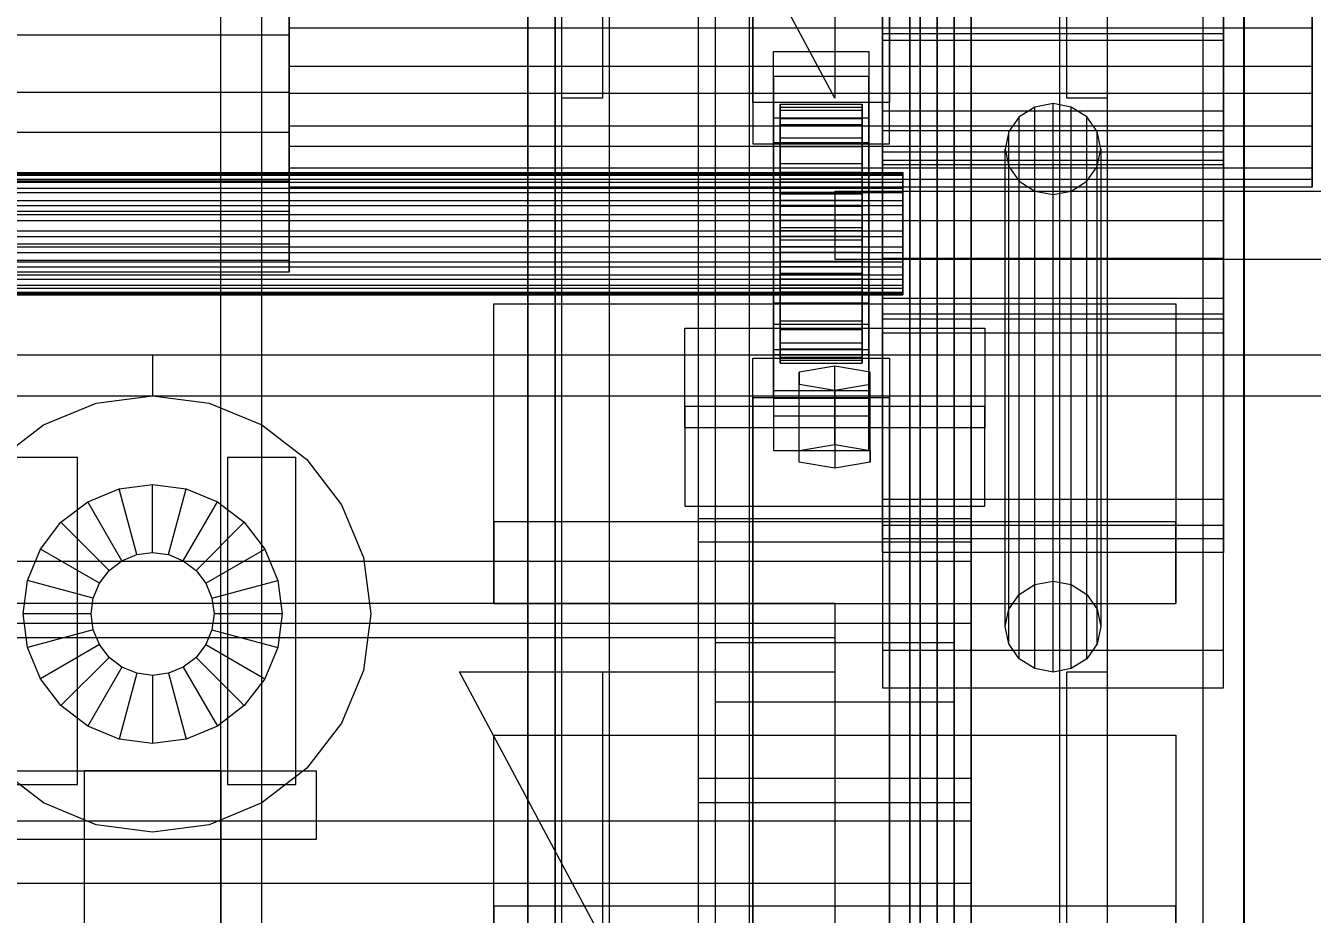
# Model space of a CAD drawing. Header units: millimetres. Extents: x -1970 to 34302, y -65268 to 6837.
# Drawn here: x 311.4 to 500, y -35532 to -35401.8 of the extents above; entities that cross this region are included whole.
import ezdxf

# ---------------------------------------------------------------- set-up
doc = ezdxf.new("R2010")
doc.units = ezdxf.units.MM
for name, color, linetype, lineweight in [('COTAS_O', 1, 'Continuous', 0), ('COTAS_P', 1, 'Continuous', 0), ('frontal_briquetadora', 7, 'Continuous', 0), ('frontal_C01', 7, 'Continuous', 0), ('frontal_C02', 7, 'Continuous', 0), ('frontal_C07', 7, 'Continuous', 0), ('frontal_tolva_provisional', 7, 'Continuous', 0)]:
    doc.layers.add(name, color=color, linetype=linetype, lineweight=lineweight)
doc.dimstyles.new('R19_100', dxfattribs={"dimtxt": 250, "dimasz": 150, "dimexe": 150, "dimexo": 80, "dimgap": 100, "dimtad": 1, "dimtih": 1, "dimtoh": 1, "dimdsep": 46, "dimcen": 0.09, "dimadec": 0, "dimazin": 0, "dimtfac": 1, "dimtdec": 4, "dimtofl": 0, "dimtmove": 0, "dimatfit": 3, "dimfxl": 1, "dimtolj": 1, "dimtzin": 0, "dimarcsym": 0})

# ---------------------------------------------------------------- blocks, each defined once
blk = doc.blocks.new('*D41')
at = {"layer": 'COTAS_O', "color": 0, "lineweight": -2, "transparency": 16777216}
for p, q in [((-1480, -35920), (-1480, -35150)), ((490, -35920), (490, -35150)), ((-1330, -35300), (340, -35300))]:
    blk.add_line(p, q, dxfattribs=at)
at = {"layer": 'COTAS_O', "color": 0, "transparency": 16777216}
for points in [[(-1330, -35275), (-1330, -35325), (-1480, -35300)], [(340, -35275), (340, -35325), (490, -35300)]]:
    blk.add_solid(points, dxfattribs=at)
at = {"layer": 'Defpoints', "color": 0, "transparency": 16777216}
for p in [(490, -35300), (-1480, -36000), (490, -36000)]:
    blk.add_point(p, dxfattribs=at)
blk = doc.blocks.new('*D43')
at = {"layer": 'COTAS_P', "color": 0, "lineweight": -2, "transparency": 16777216}
for p, q in [((-804, -35920), (-804, -35150)), ((804, -35920), (804, -35150)), ((-654, -35300), (654, -35300))]:
    blk.add_line(p, q, dxfattribs=at)
at = {"layer": 'COTAS_P', "color": 0, "transparency": 16777216}
for points in [[(-654, -35275), (-654, -35325), (-804, -35300)], [(654, -35275), (654, -35325), (804, -35300)]]:
    blk.add_solid(points, dxfattribs=at)
at = {"layer": 'Defpoints', "color": 0, "transparency": 16777216}
for p in [(804, -35300), (-804, -36000), (804, -36000)]:
    blk.add_point(p, dxfattribs=at)

msp = doc.modelspace()

# ---------------------------------------------------------------- linework, layer by layer
at = {"layer": 'frontal_briquetadora'}
for p, q in [((340, -35988), (340, -34950)), ((346, -35988), (346, -34950)), ((484, -35988), (484, -34950)), ((490, -35988), (490, -34950)), ((385, -35872.053), (385, -35072.053)), ((445, -35072.053), (445, -35872.053)), ((385, -35075.779), (385, -35875.779)), ((389, -35075.779), (389, -35875.779)), ((441, -35875.779), (441, -35075.779)), ((445, -35875.779), (445, -35075.779)), ((385, -35924.221), (385, -35124.221)), ((389, -35924.221), (389, -35124.221)), ((441, -35124.221), (441, -35924.221)), ((445, -35124.221), (445, -35924.221)), ((385, -35127.947), (385, -35927.947)), ((445, -35927.947), (445, -35127.947))]:
    msp.add_line(p, q, dxfattribs=at)
at = {"layer": 'frontal_C01'}
for p, q in [((390, -35975), (390, -34032.596)), ((397, -35975), (397, -34032.596)), ((463, -35975), (463, -34032.596)), ((470, -35975), (470, -34032.596)), ((390, -35975), (390, -34793.537)), ((397, -35975), (397, -34793.537)), ((463, -35975), (463, -34793.537)), ((470, -35975), (470, -34793.537)), ((417.5, -35575.013), (417.5, -34933.521)), ((442.5, -34933.521), (442.5, -35575.013)), ((417.5, -35600.645), (417.5, -34959.153)), ((442.5, -35600.645), (442.5, -34959.153)), ((410, -35564.015), (410, -35198.763)), ((450, -35198.763), (450, -35564.015)), ((410, -35611.642), (410, -35246.391)), ((450, -35611.642), (450, -35246.391)), ((418, -35413.01), (418, -35262.91)), ((438, -35262.91), (438, -35413.01)), ((418, -35268.998), (418, -35419.098)), ((438, -35419.098), (438, -35268.998)), ((410, -35474.007), (410, -35292.538)), ((450, -35292.538), (450, -35474.007)), ((412.5, -35583.263), (412.5, -35307.023)), ((447.5, -35307.023), (447.5, -35583.263)), ((412.5, -35592.394), (412.5, -35316.154)), ((447.5, -35592.394), (447.5, -35316.154)), ((410, -35512.109), (410, -35330.64)), ((450, -35512.109), (450, -35330.64)), ((437, -35403.916), (437, -35385.694)), ((487, -35385.694), (487, -35403.916)), ((350, -35388.434), (350, -35403.166)), ((350, -35402.125), (350, -35392.238)), ((500, -35392.238), (500, -35402.125)), ((437, -35396.084), (437, -35414.306)), ((487, -35414.306), (487, -35396.084)), ((350, -35411.566), (350, -35396.834)), ((350, -35397.875), (350, -35407.762)), ((500, -35407.762), (500, -35397.875)), ((350, -35411.687), (350, -35402.125)), ((500, -35402.125), (350, -35402.125)), ((500, -35402.125), (500, -35411.687)), ((350, -35403.166), (-350, -35403.166)), ((350, -35403.166), (350, -35417.417)), ((437, -35478.996), (437, -35402.902)), ((437, -35402.902), (487, -35402.902)), ((437, -35417.19), (437, -35402.902)), ((437, -35421.541), (437, -35403.916)), ((487, -35403.916), (437, -35403.916)), ((487, -35402.902), (487, -35478.996)), ((487, -35402.902), (487, -35417.19)), ((487, -35403.916), (487, -35421.541)), ((421, -35409.2), (421, -35405.548)), ((421, -35405.548), (435, -35405.548)), ((421, -35445.555), (421, -35405.548)), ((435, -35405.548), (435, -35409.2)), ((435, -35405.548), (435, -35445.555)), ((350, -35407.762), (350, -35416.466)), ((500, -35407.762), (350, -35407.762)), ((500, -35416.466), (500, -35407.762)), ((435, -35409.2), (421, -35409.2)), ((421, -35409.2), (421, -35449.207)), ((435, -35449.207), (435, -35409.2)), ((350, -35411.566), (-350, -35411.566)), ((350, -35424.538), (350, -35411.566)), ((350, -35419.471), (350, -35411.687)), ((500, -35411.687), (350, -35411.687)), ((500, -35411.687), (500, -35419.471)), ((438, -35413.01), (418, -35413.01)), ((418, -35413.01), (418, -35419.098)), ((422, -35423.258), (422, -35413.269)), ((422, -35413.269), (422, -35413.682)), ((422, -35413.269), (434, -35413.269)), ((422, -35414.149), (422, -35413.269)), ((434, -35413.682), (434, -35413.269)), ((434, -35413.269), (434, -35423.258)), ((434, -35413.269), (434, -35414.149)), ((438, -35419.098), (438, -35413.01)), ((462, -35413.172), (459.321, -35413.679)), ((464.679, -35413.679), (462, -35413.172)), ((462, -35483.178), (462, -35413.172)), ((421, -35418.94), (421, -35415.288)), ((421, -35415.288), (435, -35415.288)), ((421, -35455.295), (421, -35415.288)), ((422, -35423.453), (422, -35413.682)), ((422, -35413.682), (422, -35415.361)), ((422, -35413.682), (434, -35413.682)), ((422, -35423.675), (422, -35414.149)), ((422, -35414.149), (434, -35414.149)), ((422, -35416.262), (422, -35414.149)), ((422, -35424.248), (422, -35415.361)), ((422, -35415.361), (422, -35418.19)), ((422, -35415.361), (434, -35415.361)), ((434, -35415.361), (434, -35413.682)), ((434, -35413.682), (434, -35423.453)), ((434, -35414.149), (434, -35423.675)), ((434, -35414.149), (434, -35416.262)), ((434, -35418.19), (434, -35415.361)), ((434, -35415.361), (434, -35424.248)), ((435, -35415.288), (435, -35418.94)), ((435, -35415.288), (435, -35455.295)), ((437, -35414.306), (437, -35430.349)), ((487, -35414.306), (437, -35414.306)), ((457.05, -35415.125), (455.533, -35417.288)), ((459.321, -35413.679), (457.05, -35415.125)), ((457.05, -35485.131), (457.05, -35415.125)), ((459.321, -35483.686), (459.321, -35413.679)), ((466.95, -35415.125), (464.679, -35413.679)), ((464.679, -35483.686), (464.679, -35413.679)), ((468.467, -35417.288), (466.95, -35415.125)), ((466.95, -35485.131), (466.95, -35415.125)), ((487, -35430.349), (487, -35414.306)), ((350, -35417.417), (-350, -35417.417)), ((350, -35416.466), (350, -35422.664)), ((500, -35416.466), (350, -35416.466)), ((350, -35417.417), (350, -35429.015)), ((422, -35424.676), (422, -35416.262)), ((422, -35416.262), (434, -35416.262)), ((422, -35419.465), (422, -35416.262)), ((434, -35416.262), (434, -35424.676)), ((434, -35416.262), (434, -35419.465)), ((437, -35471.211), (437, -35416.423)), ((437, -35416.423), (487, -35416.423)), ((437, -35422.139), (437, -35416.423)), ((487, -35417.19), (437, -35417.19)), ((437, -35417.19), (437, -35493.284)), ((455.533, -35417.288), (455, -35419.839)), ((455.533, -35487.294), (455.533, -35417.288)), ((469, -35419.839), (468.467, -35417.288)), ((468.467, -35487.294), (468.467, -35417.288)), ((487, -35416.423), (487, -35471.211)), ((487, -35416.423), (487, -35422.139)), ((487, -35493.284), (487, -35417.19)), ((500, -35422.664), (500, -35416.466)), ((418, -35419.098), (438, -35419.098)), ((435, -35418.94), (421, -35418.94)), ((421, -35418.94), (421, -35458.947)), ((422, -35425.589), (422, -35418.19)), ((422, -35418.19), (422, -35421.977)), ((422, -35418.19), (434, -35418.19)), ((434, -35421.977), (434, -35418.19)), ((434, -35418.19), (434, -35425.589)), ((435, -35458.947), (435, -35418.94)), ((350, -35424.29), (350, -35419.471)), ((500, -35419.471), (350, -35419.471)), ((422, -35426.193), (422, -35419.465)), ((422, -35419.465), (434, -35419.465)), ((422, -35423.539), (422, -35419.465)), ((434, -35419.465), (434, -35426.193)), ((434, -35419.465), (434, -35423.539)), ((437, -35475.021), (437, -35420.234)), ((437, -35420.234), (487, -35420.234)), ((437, -35444.047), (437, -35420.234)), ((455, -35419.839), (455.533, -35422.391)), ((455, -35489.846), (455, -35419.839)), ((468.467, -35422.391), (469, -35419.839)), ((469, -35419.839), (469, -35489.846)), ((487, -35420.234), (487, -35475.021)), ((487, -35420.234), (487, -35444.047)), ((500, -35419.471), (500, -35424.29)), ((350, -35422.664), (350, -35425.411)), ((500, -35422.664), (350, -35422.664)), ((422, -35427.383), (422, -35421.977)), ((422, -35421.977), (422, -35426.464)), ((422, -35421.977), (434, -35421.977)), ((434, -35426.464), (434, -35421.977)), ((434, -35421.977), (434, -35427.383)), ((437, -35435.887), (437, -35421.541)), ((487, -35421.541), (437, -35421.541)), ((487, -35422.139), (437, -35422.139)), ((437, -35422.139), (437, -35476.927)), ((455.533, -35422.391), (457.05, -35424.554)), ((455.533, -35492.398), (455.533, -35422.391)), ((466.95, -35424.554), (468.467, -35422.391)), ((468.467, -35492.398), (468.467, -35422.391)), ((487, -35421.541), (487, -35435.887)), ((487, -35476.927), (487, -35422.139)), ((500, -35425.411), (500, -35422.664)), ((-440, -35423.258), (440, -35423.258)), ((-440, -35423.453), (440, -35423.453)), ((-440, -35423.675), (440, -35423.675)), ((-440, -35424.248), (440, -35424.248)), ((-440, -35424.676), (440, -35424.676)), ((350, -35424.538), (-350, -35424.538)), ((350, -35425.411), (350, -35424.29)), ((500, -35424.29), (350, -35424.29)), ((350, -35433.774), (350, -35424.538)), ((422, -35423.453), (422, -35423.258)), ((434, -35423.258), (422, -35423.258)), ((422, -35423.258), (422, -35423.675)), ((422, -35424.248), (422, -35423.453)), ((434, -35423.453), (422, -35423.453)), ((422, -35428.123), (422, -35423.539)), ((422, -35423.539), (434, -35423.539)), ((422, -35428.207), (422, -35423.539)), ((434, -35423.675), (422, -35423.675)), ((422, -35423.675), (422, -35424.676)), ((422, -35425.589), (422, -35424.248)), ((434, -35424.248), (422, -35424.248)), ((434, -35424.676), (422, -35424.676)), ((422, -35424.676), (422, -35426.193)), ((434, -35423.258), (434, -35423.453)), ((434, -35423.675), (434, -35423.258)), ((434, -35423.453), (434, -35424.248)), ((434, -35423.539), (434, -35428.123)), ((434, -35423.539), (434, -35428.207)), ((434, -35424.676), (434, -35423.675)), ((434, -35424.248), (434, -35425.589)), ((434, -35426.193), (434, -35424.676)), ((440, -35423.453), (440, -35423.258)), ((440, -35423.258), (440, -35423.675)), ((440, -35424.248), (440, -35423.453)), ((440, -35423.675), (440, -35424.676)), ((440, -35425.589), (440, -35424.248)), ((440, -35424.676), (440, -35426.193)), ((457.05, -35424.554), (459.321, -35426)), ((457.05, -35494.561), (457.05, -35424.554)), ((464.679, -35426), (466.95, -35424.554)), ((466.95, -35494.561), (466.95, -35424.554)), ((500, -35424.29), (500, -35425.411)), ((-440, -35425.589), (440, -35425.589)), ((-440, -35426.193), (440, -35426.193)), ((500, -35425.411), (350, -35425.411)), ((422, -35427.383), (422, -35425.589)), ((434, -35425.589), (422, -35425.589)), ((434, -35426.193), (422, -35426.193)), ((422, -35426.193), (422, -35428.123)), ((422, -35426.464), (422, -35429.508)), ((434, -35426.464), (422, -35426.464)), ((422, -35426.464), (422, -35431.346)), ((434, -35425.589), (434, -35427.383)), ((434, -35428.123), (434, -35426.193)), ((434, -35429.508), (434, -35426.464)), ((434, -35431.346), (434, -35426.464)), ((440, -35427.383), (440, -35425.589)), ((440, -35426.193), (440, -35428.123)), ((459.321, -35426), (462, -35426.507)), ((459.321, -35496.006), (459.321, -35426)), ((462, -35426.507), (464.679, -35426)), ((462, -35496.514), (462, -35426.507)), ((464.679, -35496.006), (464.679, -35426)), ((-440, -35427.383), (440, -35427.383)), ((-440, -35428.123), (440, -35428.123)), ((422, -35429.508), (422, -35427.383)), ((434, -35427.383), (422, -35427.383)), ((434, -35428.123), (422, -35428.123)), ((422, -35428.123), (422, -35430.333)), ((422, -35430.333), (422, -35428.207)), ((422, -35428.207), (434, -35428.207)), ((422, -35433.149), (422, -35428.207)), ((434, -35427.383), (434, -35429.508)), ((434, -35430.333), (434, -35428.123)), ((434, -35428.207), (434, -35430.333)), ((434, -35428.207), (434, -35433.149)), ((440, -35429.508), (440, -35427.383)), ((440, -35428.123), (440, -35430.333)), ((440, -35429.508), (-440, -35429.508)), ((-440, -35430.333), (440, -35430.333)), ((350, -35429.015), (-350, -35429.015)), ((350, -35429.015), (350, -35436.197)), ((422, -35429.508), (434, -35429.508)), ((422, -35431.82), (422, -35429.508)), ((434, -35430.333), (422, -35430.333)), ((422, -35430.333), (422, -35432.675)), ((434, -35429.508), (434, -35431.82)), ((434, -35432.675), (434, -35430.333)), ((437, -35430.349), (437, -35441.773)), ((487, -35430.349), (437, -35430.349)), ((440, -35431.82), (440, -35429.508)), ((440, -35430.333), (440, -35432.675)), ((487, -35441.773), (487, -35430.349)), ((-440, -35431.82), (440, -35431.82)), ((422, -35431.82), (422, -35431.346)), ((422, -35431.346), (422, -35436.288)), ((422, -35431.346), (434, -35431.346)), ((422, -35434.162), (422, -35431.82)), ((434, -35431.82), (422, -35431.82)), ((434, -35436.288), (434, -35431.346)), ((434, -35431.346), (434, -35431.82)), ((434, -35431.82), (434, -35434.162)), ((440, -35434.162), (440, -35431.82)), ((-440, -35432.675), (440, -35432.675)), ((-440, -35434.162), (440, -35434.162)), ((350, -35433.774), (-350, -35433.774)), ((350, -35437.868), (350, -35433.774)), ((422, -35432.675), (422, -35433.149)), ((434, -35432.675), (422, -35432.675)), ((422, -35432.675), (422, -35434.987)), ((422, -35433.149), (434, -35433.149)), ((422, -35438.031), (422, -35433.149)), ((422, -35436.372), (422, -35434.162)), ((422, -35434.162), (422, -35436.288)), ((434, -35434.162), (422, -35434.162)), ((434, -35433.149), (434, -35432.675)), ((434, -35434.987), (434, -35432.675)), ((434, -35433.149), (434, -35438.031)), ((434, -35436.288), (434, -35434.162)), ((434, -35434.162), (434, -35436.372)), ((440, -35432.675), (440, -35434.987)), ((440, -35436.372), (440, -35434.162)), ((-440, -35434.987), (440, -35434.987)), ((350, -35436.197), (-350, -35436.197)), ((350, -35436.197), (350, -35437.868)), ((422, -35434.987), (422, -35438.031)), ((434, -35434.987), (422, -35434.987)), ((422, -35434.987), (422, -35437.112)), ((422, -35436.288), (422, -35440.956)), ((422, -35436.288), (434, -35436.288)), ((434, -35438.031), (434, -35434.987)), ((434, -35437.112), (434, -35434.987)), ((434, -35440.956), (434, -35436.288)), ((437, -35444.77), (437, -35435.887)), ((487, -35435.887), (437, -35435.887)), ((440, -35434.987), (440, -35437.112)), ((487, -35435.887), (487, -35444.77)), ((-440, -35436.372), (440, -35436.372)), ((-440, -35437.112), (440, -35437.112)), ((350, -35437.868), (-350, -35437.868)), ((422, -35438.302), (422, -35436.372)), ((422, -35436.372), (422, -35440.956)), ((434, -35436.372), (422, -35436.372)), ((422, -35437.112), (422, -35442.518)), ((434, -35437.112), (422, -35437.112)), ((422, -35437.112), (422, -35438.906)), ((422, -35438.031), (434, -35438.031)), ((422, -35442.518), (422, -35438.031)), ((434, -35440.956), (434, -35436.372)), ((434, -35436.372), (434, -35438.302)), ((434, -35442.518), (434, -35437.112)), ((434, -35438.906), (434, -35437.112)), ((434, -35438.031), (434, -35442.518)), ((440, -35438.302), (440, -35436.372)), ((440, -35437.112), (440, -35438.906)), ((-440, -35438.302), (440, -35438.302)), ((-440, -35438.906), (440, -35438.906)), ((-440, -35439.819), (440, -35439.819)), ((422, -35439.819), (422, -35438.302)), ((422, -35438.302), (422, -35445.03)), ((434, -35438.302), (422, -35438.302)), ((422, -35438.906), (422, -35446.305)), ((434, -35438.906), (422, -35438.906)), ((422, -35438.906), (422, -35440.247)), ((422, -35440.82), (422, -35439.819)), ((422, -35439.819), (422, -35448.232)), ((434, -35439.819), (422, -35439.819)), ((434, -35445.03), (434, -35438.302)), ((434, -35438.302), (434, -35439.819)), ((434, -35446.305), (434, -35438.906)), ((434, -35440.247), (434, -35438.906)), ((434, -35448.232), (434, -35439.819)), ((434, -35439.819), (434, -35440.82)), ((440, -35439.819), (440, -35438.302)), ((440, -35438.906), (440, -35440.247)), ((440, -35440.82), (440, -35439.819)), ((-440, -35440.247), (440, -35440.247)), ((-440, -35440.82), (440, -35440.82)), ((-440, -35441.042), (440, -35441.042)), ((-440, -35441.237), (440, -35441.237)), ((422, -35440.247), (422, -35449.134)), ((434, -35440.247), (422, -35440.247)), ((422, -35440.247), (422, -35441.042)), ((422, -35441.237), (422, -35440.82)), ((422, -35440.82), (422, -35450.346)), ((434, -35440.82), (422, -35440.82)), ((422, -35440.956), (422, -35445.03)), ((422, -35440.956), (434, -35440.956)), ((422, -35441.042), (422, -35450.813)), ((434, -35441.042), (422, -35441.042)), ((422, -35441.042), (422, -35441.237)), ((422, -35441.237), (422, -35451.226)), ((434, -35441.237), (422, -35441.237)), ((434, -35449.134), (434, -35440.247)), ((434, -35441.042), (434, -35440.247)), ((434, -35450.346), (434, -35440.82)), ((434, -35440.82), (434, -35441.237)), ((434, -35445.03), (434, -35440.956)), ((434, -35450.813), (434, -35441.042)), ((434, -35441.237), (434, -35441.042)), ((434, -35451.226), (434, -35441.237)), ((437, -35441.773), (437, -35446.837)), ((487, -35441.773), (437, -35441.773)), ((440, -35440.247), (440, -35441.042)), ((440, -35441.237), (440, -35440.82)), ((440, -35441.042), (440, -35441.237)), ((487, -35446.837), (487, -35441.773)), ((380, -35474.479), (380, -35442.525)), ((380, -35442.525), (480, -35442.525)), ((380, -35486.479), (380, -35442.525)), ((421, -35456.394), (421, -35442.393)), ((421, -35442.393), (435, -35442.393)), ((421, -35450.013), (421, -35442.393)), ((422, -35442.518), (434, -35442.518)), ((422, -35446.305), (422, -35442.518)), ((434, -35442.518), (434, -35446.305)), ((435, -35442.393), (435, -35456.394)), ((435, -35442.393), (435, -35450.013)), ((480, -35442.525), (480, -35474.479)), ((480, -35442.525), (480, -35486.479)), ((435, -35445.555), (421, -35445.555)), ((421, -35445.555), (421, -35449.207)), ((422, -35445.03), (422, -35448.232)), ((422, -35445.03), (434, -35445.03)), ((434, -35448.232), (434, -35445.03)), ((435, -35449.207), (435, -35445.555)), ((487, -35444.047), (437, -35444.047)), ((437, -35444.047), (437, -35498.835)), ((437, -35446.837), (437, -35444.77)), ((487, -35444.77), (437, -35444.77)), ((487, -35498.835), (487, -35444.047)), ((487, -35444.77), (487, -35446.837)), ((422, -35446.305), (434, -35446.305)), ((422, -35449.134), (422, -35446.305)), ((434, -35446.305), (434, -35449.134)), ((487, -35446.837), (437, -35446.837)), ((421, -35449.207), (435, -35449.207)), ((422, -35448.232), (422, -35450.346)), ((422, -35448.232), (434, -35448.232)), ((422, -35449.134), (434, -35449.134)), ((422, -35450.813), (422, -35449.134)), ((434, -35450.346), (434, -35448.232)), ((434, -35449.134), (434, -35450.813)), ((435, -35450.013), (421, -35450.013)), ((421, -35450.013), (421, -35464.014)), ((422, -35450.346), (422, -35451.226)), ((422, -35450.346), (434, -35450.346)), ((422, -35450.813), (434, -35450.813)), ((422, -35451.226), (422, -35450.813)), ((422, -35451.226), (434, -35451.226)), ((434, -35451.226), (434, -35450.346)), ((434, -35450.813), (434, -35451.226)), ((435, -35464.014), (435, -35450.013)), ((435, -35455.295), (421, -35455.295)), ((421, -35455.295), (421, -35458.947)), ((435, -35456.394), (421, -35456.394)), ((421, -35456.394), (421, -35464.014)), ((435, -35458.947), (435, -35455.295)), ((435, -35464.014), (435, -35456.394)), ((421, -35458.947), (435, -35458.947)), ((421, -35464.014), (435, -35464.014)), ((487, -35471.211), (437, -35471.211)), ((437, -35471.211), (437, -35476.927)), ((487, -35476.927), (487, -35471.211)), ((410, -35512.109), (410, -35474.007)), ((410, -35474.007), (450, -35474.007)), ((450, -35474.007), (450, -35512.109)), ((480, -35474.479), (380, -35474.479)), ((380, -35474.479), (380, -35486.479)), ((487, -35475.021), (437, -35475.021)), ((437, -35475.021), (437, -35498.835)), ((480, -35486.479), (480, -35474.479)), ((487, -35498.835), (487, -35475.021)), ((437, -35476.927), (487, -35476.927)), ((487, -35478.996), (437, -35478.996)), ((437, -35478.996), (437, -35493.284)), ((487, -35493.284), (487, -35478.996)), ((-450, -35480.256), (450, -35480.256)), ((450, -35480.256), (450, -35489.388)), ((450, -35480.256), (450, -35518.358)), ((459.321, -35483.686), (462, -35483.178)), ((462, -35483.178), (464.679, -35483.686)), ((455.533, -35487.294), (457.05, -35485.131)), ((457.05, -35485.131), (459.321, -35483.686)), ((464.679, -35483.686), (466.95, -35485.131)), ((466.95, -35485.131), (468.467, -35487.294)), ((430, -35486.479), (-430, -35486.479)), ((380, -35486.479), (480, -35486.479)), ((430, -35486.479), (430, -35491.479)), ((455, -35489.846), (455.533, -35487.294)), ((468.467, -35487.294), (469, -35489.846)), ((450, -35489.388), (-450, -35489.388)), ((450, -35527.49), (450, -35489.388)), ((455.533, -35492.398), (455, -35489.846)), ((469, -35489.846), (468.467, -35492.398)), ((430, -35491.479), (-430, -35491.479)), ((430, -35491.479), (430, -35541.479)), ((457.05, -35494.561), (455.533, -35492.398)), ((468.467, -35492.398), (466.95, -35494.561)), ((437, -35493.284), (487, -35493.284)), ((459.321, -35496.006), (457.05, -35494.561)), ((466.95, -35494.561), (464.679, -35496.006)), ((430, -35599.479), (375, -35496.479)), ((375, -35496.479), (430, -35496.479)), ((390, -35599.479), (390, -35496.479)), ((390, -35496.479), (396, -35496.479)), ((396, -35599.479), (396, -35496.479)), ((430, -35496.479), (430, -35599.479)), ((462, -35496.514), (459.321, -35496.006)), ((464.679, -35496.006), (462, -35496.514)), ((464, -35599.479), (464, -35496.479)), ((464, -35496.479), (470, -35496.479)), ((470, -35599.479), (470, -35496.479)), ((437, -35498.835), (487, -35498.835)), ((450, -35512.109), (410, -35512.109)), ((450, -35518.358), (-450, -35518.358)), ((450, -35527.49), (450, -35518.358)), ((-450, -35527.49), (450, -35527.49))]:
    msp.add_line(p, q, dxfattribs=at)
at = {"layer": 'frontal_C02'}
for p, q in [((390, -35975), (390, -33576.746)), ((397, -35975), (397, -33576.746)), ((463, -35975), (463, -33576.746)), ((470, -35975), (470, -33576.746)), ((390, -35975), (390, -34072.136)), ((397, -35975), (397, -34072.136)), ((463, -35975), (463, -34072.136)), ((470, -35975), (470, -34072.136)), ((390, -35975), (390, -34861.253)), ((397, -35975), (397, -34861.253)), ((463, -35975), (463, -34861.253)), ((470, -35975), (470, -34861.253)), ((410, -35477.439), (410, -35126.72)), ((450, -35126.72), (450, -35477.439)), ((417.5, -35601.333), (417.5, -35132.029)), ((442.5, -35132.029), (442.5, -35601.333)), ((417.5, -35628.97), (417.5, -35159.666)), ((442.5, -35628.97), (442.5, -35159.666)), ((410, -35515.692), (410, -35164.974)), ((450, -35515.692), (450, -35164.974)), ((410, -35590.878), (410, -35303.277)), ((450, -35303.277), (450, -35590.878)), ((410, -35639.425), (410, -35351.825)), ((450, -35639.425), (450, -35351.825)), ((408, -35460.721), (408, -35446.107)), ((408, -35446.107), (452, -35446.107)), ((408, -35457.583), (408, -35446.107)), ((452, -35446.107), (452, -35460.721)), ((452, -35446.107), (452, -35457.583)), ((418, -35456.337), (418, -35450.491)), ((418, -35450.491), (438, -35450.491)), ((418, -35601.188), (418, -35450.491)), ((438, -35450.491), (438, -35456.337)), ((438, -35450.491), (438, -35601.188)), ((430, -35451.66), (424.804, -35452.537)), ((424.804, -35452.537), (424.804, -35454.291)), ((424.804, -35464.013), (424.804, -35452.537)), ((435.196, -35452.537), (430, -35451.66)), ((430, -35463.136), (430, -35451.66)), ((435.196, -35454.291), (435.196, -35452.537)), ((435.196, -35464.013), (435.196, -35452.537)), ((424.804, -35454.291), (430, -35455.168)), ((424.804, -35465.767), (424.804, -35454.291)), ((430, -35455.168), (435.196, -35454.291)), ((435.196, -35465.767), (435.196, -35454.291)), ((438, -35456.337), (418, -35456.337)), ((418, -35456.337), (418, -35607.033)), ((430, -35455.168), (430, -35466.644)), ((438, -35607.033), (438, -35456.337)), ((452, -35457.583), (408, -35457.583)), ((408, -35457.583), (408, -35472.197)), ((452, -35472.197), (452, -35457.583)), ((452, -35460.721), (408, -35460.721)), ((408, -35460.721), (408, -35472.197)), ((452, -35472.197), (452, -35460.721)), ((424.804, -35464.013), (430, -35463.136)), ((424.804, -35465.767), (424.804, -35464.013)), ((430, -35463.136), (435.196, -35464.013)), ((435.196, -35464.013), (435.196, -35465.767)), ((430, -35466.644), (424.804, -35465.767)), ((435.196, -35465.767), (430, -35466.644)), ((408, -35472.197), (452, -35472.197)), ((410, -35515.692), (410, -35477.439)), ((410, -35477.439), (450, -35477.439)), ((410, -35651.688), (410, -35477.439)), ((450, -35477.439), (450, -35515.692)), ((450, -35477.439), (450, -35651.688)), ((412.5, -35500.95), (412.5, -35492.182)), ((412.5, -35492.182), (447.5, -35492.182)), ((412.5, -35610.767), (412.5, -35492.182)), ((447.5, -35492.182), (447.5, -35500.95)), ((447.5, -35492.182), (447.5, -35610.767)), ((447.5, -35500.95), (412.5, -35500.95)), ((412.5, -35619.535), (412.5, -35500.95)), ((447.5, -35619.535), (447.5, -35500.95)), ((380, -35530.837), (380, -35505.776)), ((380, -35505.776), (480, -35505.776)), ((380, -35542.837), (380, -35505.776)), ((480, -35505.776), (480, -35530.837)), ((480, -35505.776), (480, -35542.837)), ((450, -35515.692), (410, -35515.692)), ((410, -35689.941), (410, -35515.692)), ((450, -35689.941), (450, -35515.692)), ((480, -35530.837), (380, -35530.837)), ((380, -35530.837), (380, -35542.837)), ((480, -35542.837), (480, -35530.837))]:
    msp.add_line(p, q, dxfattribs=at)
at = {"layer": 'frontal_C07'}
for p, q in [((390, -35975), (390, -35158.648)), ((397, -35975), (397, -35158.648)), ((463, -35975), (463, -35158.648)), ((470, -35975), (470, -35158.648)), ((390, -35975), (390, -35283.361)), ((397, -35975), (397, -35283.361)), ((463, -35975), (463, -35283.361)), ((470, -35975), (470, -35283.361)), ((430, -35412.405), (375, -35309.405)), ((390, -35412.405), (390, -35309.405)), ((396, -35412.405), (396, -35309.405)), ((430, -35309.405), (430, -35412.405)), ((464, -35412.405), (464, -35309.405)), ((470, -35412.405), (470, -35309.405)), ((390, -35975), (390, -35367.405)), ((397, -35975), (397, -35367.405)), ((463, -35975), (463, -35367.405)), ((470, -35975), (470, -35367.405)), ((396, -35412.405), (390, -35412.405)), ((470, -35412.405), (464, -35412.405))]:
    msp.add_line(p, q, dxfattribs=at)
at = {"layer": 'frontal_tolva_provisional'}
for p, q in [((450, -35364), (450, -35426)), ((430, -35426), (1190, -35426)), ((430, -35426), (430, -35436)), ((450, -35426), (650, -35426)), ((430, -35436), (1190, -35436)), ((-804, -35450), (804, -35450)), ((-800, -35450), (800, -35450)), ((-650, -35450), (330, -35450)), ((300, -35450), (804, -35450)), ((330, -35450), (330, -35456)), ((330, -35450), (1500, -35450)), ((-650, -35456), (330, -35456)), ((321.718, -35457.09), (330, -35456)), ((330, -35456), (1500, -35456)), ((330, -35456), (338.282, -35457.09)), ((314, -35460.287), (321.718, -35457.09)), ((338.282, -35457.09), (346, -35460.287)), ((307.373, -35465.373), (314, -35460.287)), ((346, -35460.287), (352.627, -35465.373)), ((309, -35465), (319, -35465)), ((319, -35513), (319, -35465)), ((341, -35465), (351, -35465)), ((341, -35465), (341, -35513)), ((351, -35513), (351, -35465)), ((352.627, -35465.373), (357.713, -35472)), ((320.5, -35471.546), (325.082, -35469.647)), ((325.082, -35469.647), (330, -35469)), ((327.671, -35479.307), (325.082, -35469.647)), ((330, -35479), (330, -35469)), ((330, -35469), (334.918, -35469.647)), ((332.329, -35479.307), (334.918, -35469.647)), ((334.918, -35469.647), (339.5, -35471.546)), ((316.565, -35474.565), (320.5, -35471.546)), ((325.5, -35480.206), (320.5, -35471.546)), ((334.5, -35480.206), (339.5, -35471.546)), ((339.5, -35471.546), (343.435, -35474.565)), ((357.713, -35472), (360.91, -35479.718)), ((313.546, -35478.5), (316.565, -35474.565)), ((323.636, -35481.636), (316.565, -35474.565)), ((336.364, -35481.636), (343.435, -35474.565)), ((343.435, -35474.565), (346.454, -35478.5)), ((311.647, -35483.082), (313.546, -35478.5)), ((322.206, -35483.5), (313.546, -35478.5)), ((325.5, -35480.206), (327.671, -35479.307)), ((327.671, -35479.307), (330, -35479)), ((330, -35479), (332.329, -35479.307)), ((332.329, -35479.307), (334.5, -35480.206)), ((337.794, -35483.5), (346.454, -35478.5)), ((346.454, -35478.5), (348.353, -35483.082)), ((323.636, -35481.636), (325.5, -35480.206)), ((334.5, -35480.206), (336.364, -35481.636)), ((360.91, -35479.718), (362, -35488)), ((311, -35488), (311.647, -35483.082)), ((321.307, -35485.671), (311.647, -35483.082)), ((322.206, -35483.5), (323.636, -35481.636)), ((336.364, -35481.636), (337.794, -35483.5)), ((338.693, -35485.671), (348.353, -35483.082)), ((348.353, -35483.082), (349, -35488)), ((321.307, -35485.671), (322.206, -35483.5)), ((337.794, -35483.5), (338.693, -35485.671)), ((321, -35488), (321.307, -35485.671)), ((338.693, -35485.671), (339, -35488)), ((321, -35488), (311, -35488)), ((311.647, -35492.918), (311, -35488)), ((321.307, -35490.329), (321, -35488)), ((339, -35488), (338.693, -35490.329)), ((349, -35488), (339, -35488)), ((349, -35488), (348.353, -35492.918)), ((362, -35488), (360.91, -35496.282)), ((321.307, -35490.329), (311.647, -35492.918)), ((322.206, -35492.5), (321.307, -35490.329)), ((338.693, -35490.329), (337.794, -35492.5)), ((338.693, -35490.329), (348.353, -35492.918)), ((322.206, -35492.5), (313.546, -35497.5)), ((323.636, -35494.364), (322.206, -35492.5)), ((337.794, -35492.5), (336.364, -35494.364)), ((337.794, -35492.5), (346.454, -35497.5)), ((313.546, -35497.5), (311.647, -35492.918)), ((323.636, -35494.364), (316.565, -35501.435)), ((325.5, -35495.794), (323.636, -35494.364)), ((336.364, -35494.364), (334.5, -35495.794)), ((336.364, -35494.364), (343.435, -35501.435)), ((348.353, -35492.918), (346.454, -35497.5)), ((325.5, -35495.794), (320.5, -35504.454)), ((327.671, -35496.693), (325.5, -35495.794)), ((334.5, -35495.794), (332.329, -35496.693)), ((334.5, -35495.794), (339.5, -35504.454)), ((360.91, -35496.282), (357.713, -35504)), ((316.565, -35501.435), (313.546, -35497.5)), ((327.671, -35496.693), (325.082, -35506.353)), ((330, -35497), (327.671, -35496.693)), ((332.329, -35496.693), (330, -35497)), ((330, -35497), (330, -35507)), ((332.329, -35496.693), (334.918, -35506.353)), ((346.454, -35497.5), (343.435, -35501.435)), ((320.5, -35504.454), (316.565, -35501.435)), ((343.435, -35501.435), (339.5, -35504.454)), ((357.713, -35504), (352.627, -35510.627)), ((325.082, -35506.353), (320.5, -35504.454)), ((339.5, -35504.454), (334.918, -35506.353)), ((330, -35507), (325.082, -35506.353)), ((334.918, -35506.353), (330, -35507)), ((306, -35511), (354, -35511)), ((314, -35515.713), (307.373, -35510.627)), ((340, -35511), (320, -35511)), ((320, -35535), (320, -35511)), ((340, -35511), (340, -35535)), ((352.627, -35510.627), (346, -35515.713)), ((354, -35521), (354, -35511)), ((309, -35513), (319, -35513)), ((341, -35513), (351, -35513)), ((321.718, -35518.91), (314, -35515.713)), ((346, -35515.713), (338.282, -35518.91)), ((330, -35520), (321.718, -35518.91)), ((338.282, -35518.91), (330, -35520)), ((306, -35521), (354, -35521))]:
    msp.add_line(p, q, dxfattribs=at)

# ---------------------------------------------------------------- dimensions: what is measured, and where the dimension line sits
at = {"layer": 'COTAS_O'}
dim = msp.add_aligned_dim(p1=(-1480, -36000), p2=(490, -36000), distance=700, text='<> O', dimstyle='R19_100', dxfattribs=at)
dim.commit()
dim.dimension.update_dxf_attribs({"geometry": '*D41', "text_midpoint": (-495, -35300)})
at = {"layer": 'COTAS_P'}
dim = msp.add_aligned_dim(p1=(-804, -36000), p2=(804, -36000), distance=700, text='<> P', dimstyle='R19_100', dxfattribs=at)
dim.commit()
dim.dimension.update_dxf_attribs({"geometry": '*D43', "text_midpoint": (0, -35300)})

doc.saveas('drawing.dxf')
